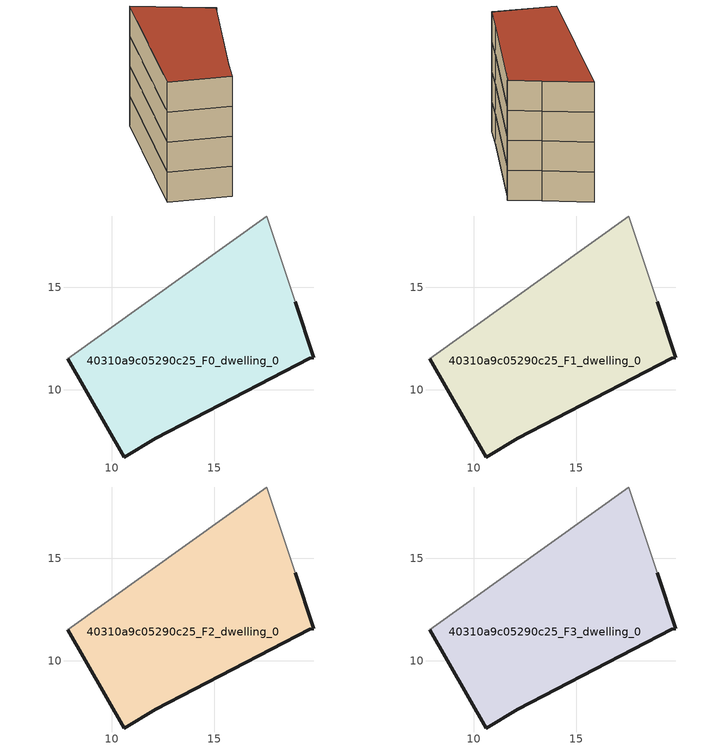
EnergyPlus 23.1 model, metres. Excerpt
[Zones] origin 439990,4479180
40310a9c05290c25_F0_dwelling_0
 floor ground (EU_floor_Construction): 17.57,18.48 18.95,14.3 19.85,11.56 19.66,11.54 12.15,7.63 10.61,6.73 7.86,11.52 z0
 wall outside (EU_wall_Construction): 7.86,11.52 10.61,6.73 12.15,7.63 19.66,11.54 19.85,11.56 18.95,14.3 z0:3
 wall adiabatic (EU_wall_Construction): 18.95,14.3 17.57,18.48 7.86,11.52 z0:3
40310a9c05290c25_F1_dwelling_0
 floor to 40310a9c05290c25_F0_dwelling_0 (EU_floor_Construction): 17.57,18.48 18.95,14.3 19.85,11.56 19.66,11.54 12.15,7.63 10.61,6.73 7.86,11.52 z3
 wall outside (EU_wall_Construction): 7.86,11.52 10.61,6.73 12.15,7.63 19.66,11.54 19.85,11.56 18.95,14.3 z3:6
 wall adiabatic (EU_wall_Construction): 18.95,14.3 17.57,18.48 7.86,11.52 z3:6
40310a9c05290c25_F2_dwelling_0
 floor to 40310a9c05290c25_F1_dwelling_0 (EU_floor_Construction): 17.57,18.48 18.95,14.3 19.85,11.56 19.66,11.54 12.15,7.63 10.61,6.73 7.86,11.52 z6
 wall outside (EU_wall_Construction): 7.86,11.52 10.61,6.73 12.15,7.63 19.66,11.54 19.85,11.56 18.95,14.3 z6:9
 wall adiabatic (EU_wall_Construction): 18.95,14.3 17.57,18.48 7.86,11.52 z6:9
40310a9c05290c25_F3_dwelling_0
 floor to 40310a9c05290c25_F2_dwelling_0 (EU_floor_Construction): 17.57,18.48 18.95,14.3 19.85,11.56 19.66,11.54 12.15,7.63 10.61,6.73 7.86,11.52 z9
 wall outside (EU_wall_Construction): 7.86,11.52 10.61,6.73 12.15,7.63 19.66,11.54 19.85,11.56 18.95,14.3 z9:12
 wall adiabatic (EU_wall_Construction): 18.95,14.3 17.57,18.48 7.86,11.52 z9:12
 roof outside (EU_roof_Construction): 19.66,11.54 19.85,11.56 18.95,14.3 17.57,18.48 7.86,11.52 10.61,6.73 12.15,7.63 z12
[Building]
EU S2 Campaign: North Axis=0; Terrain=City; Solar Distribution=FullExterior
[Site:Location]
Madrid: Latitude=40.5; Longitude=-3.5; Time Zone=1; Elevation=609
[SizingPeriod:WeatherFileDays]
AnnualSizingPeriod: Begin Month=1; Begin Day of Month=1; End Month=12; End Day of Month=31; Day of Week for Start Day=Monday; Use Weather File Daylight Saving Period=No; Use Weather File Rain and Snow Indicators=No
[MATERIAL]
EU_InternalMass_Material: Roughness=MediumRough; Thickness=0.1; Conductivity=1; Density=1800; Specific Heat=900; Thermal Absorptance=0.9; Solar Absorptance=0.7; Visible Absorptance=0.7
[MATERIAL:NOMASS] Roughness=MediumRough; Thermal Absorptance=0.9; Solar Absorptance=0.7; Visible Absorptance=0.7
Name | Thermal Resistance
EU_wall_NoMass | 1.60022
EU_roof_NoMass | 1.57597
EU_floor_NoMass | 0.470652
[CONSTRUCTION]
EU_wall_Construction: EU_wall_NoMass
EU_roof_Construction: EU_roof_NoMass
EU_floor_Construction: EU_floor_NoMass
EU_InternalMass_Construction: EU_InternalMass_Material
[ZONE] Type=1; Multiplier=1; Ceiling Height=autocalculate; Volume=208.724; Floor Area=autocalculate; Part of Total Floor Area=Yes
40310a9c05290c25_F0_dwelling_0; 40310a9c05290c25_F1_dwelling_0; 40310a9c05290c25_F2_dwelling_0; 40310a9c05290c25_F3_dwelling_0
[INTERNALMASS] Construction=EU_InternalMass_Construction; Surface Area=69.5748
Name | Zone or ZoneList
40310a9c05290c25_F0_dwelling_0_EU_InternalMass | 40310a9c05290c25_F0_dwelling_0
40310a9c05290c25_F1_dwelling_0_EU_InternalMass | 40310a9c05290c25_F1_dwelling_0
40310a9c05290c25_F2_dwelling_0_EU_InternalMass | 40310a9c05290c25_F2_dwelling_0
40310a9c05290c25_F3_dwelling_0_EU_InternalMass | 40310a9c05290c25_F3_dwelling_0
[OTHEREQUIPMENT] Fuel Type=Electricity; Design Level Calculation Method=Watts/Area; Power per Zone Floor Area=1; Fraction Latent=0; Fraction Radiant=0; Fraction Lost=0; Carbon Dioxide Generation Rate=0; EndUse Subcategory=EU_Step8_InternalGains
Name | Zone or ZoneList or Space or SpaceList | Schedule
EU_Step8_InternalGain_40310a9c05290c25_F0_dwelling_0_f000 | 40310a9c05290c25_F0_dwelling_0 | EU_Step8_GainSchedule_40310a9c05290c25_F0_dwelling_0_f000
EU_Step8_InternalGain_40310a9c05290c25_F1_dwelling_0_f000 | 40310a9c05290c25_F1_dwelling_0 | EU_Step8_GainSchedule_40310a9c05290c25_F1_dwelling_0_f000
EU_Step8_InternalGain_40310a9c05290c25_F2_dwelling_0_f000 | 40310a9c05290c25_F2_dwelling_0 | EU_Step8_GainSchedule_40310a9c05290c25_F2_dwelling_0_f000
EU_Step8_InternalGain_40310a9c05290c25_F3_dwelling_0_f000 | 40310a9c05290c25_F3_dwelling_0 | EU_Step8_GainSchedule_40310a9c05290c25_F3_dwelling_0_f000
[ZONEVENTILATION:DESIGNFLOWRATE] Schedule=EU_AlwaysOn; Design Flow Rate Calculation Method=AirChanges/Hour; Air Changes per Hour=0.480704; Ventilation Type=Natural; Fan Pressure Rise=0; Fan Total Efficiency=1; Constant Term Coefficient=1; Temperature Term Coefficient=0; Velocity Term Coefficient=0; Velocity Squared Term Coefficient=0; Minimum Indoor Temperature=-100; Maximum Indoor Temperature=100; Delta Temperature=-100; Minimum Outdoor Temperature=-100; Maximum Outdoor Temperature=100; Maximum Wind Speed=40
Name | Zone or ZoneList or Space or SpaceList
EU_ConstantAir_40310a9c05290c25_F0_dwelling_0 | 40310a9c05290c25_F0_dwelling_0
EU_ConstantAir_40310a9c05290c25_F1_dwelling_0 | 40310a9c05290c25_F1_dwelling_0
EU_ConstantAir_40310a9c05290c25_F2_dwelling_0 | 40310a9c05290c25_F2_dwelling_0
EU_ConstantAir_40310a9c05290c25_F3_dwelling_0 | 40310a9c05290c25_F3_dwelling_0
[HVACTEMPLATE:THERMOSTAT] Constant Heating Setpoint=20; Constant Cooling Setpoint=50
EU_HeatOnly_40310a9c05290c25_F0_dwelling_0; EU_HeatOnly_40310a9c05290c25_F1_dwelling_0; EU_HeatOnly_40310a9c05290c25_F2_dwelling_0; EU_HeatOnly_40310a9c05290c25_F3_dwelling_0
[HVACTEMPLATE:ZONE:IDEALLOADSAIRSYSTEM] System Availability Schedule=EU_AlwaysOn; Maximum Heating Supply Air Temperature=50; Minimum Cooling Supply Air Temperature=13; Maximum Heating Supply Air Humidity Ratio=0.0156; Minimum Cooling Supply Air Humidity Ratio=0.0077; Heating Limit=NoLimit; Cooling Limit=NoLimit; Heating Availability Schedule=EU_AlwaysOn; Cooling Availability Schedule=EU_CoolingOff; Dehumidification Control Type=ConstantSensibleHeatRatio; Cooling Sensible Heat Ratio=0.7; Dehumidification Setpoint=60; Humidification Control Type=None; Humidification Setpoint=30; Outdoor Air Method=None; Outdoor Air Flow Rate per Person=0.00944; Outdoor Air Flow Rate per Zone Floor Area=0; Outdoor Air Flow Rate per Zone=0; Demand Controlled Ventilation Type=None; Outdoor Air Economizer Type=NoEconomizer; Heat Recovery Type=None; Sensible Heat Recovery Effectiveness=0.7; Latent Heat Recovery Effectiveness=0.65
Name | Template Thermostat
40310a9c05290c25_F0_dwelling_0 | EU_HeatOnly_40310a9c05290c25_F0_dwelling_0
40310a9c05290c25_F1_dwelling_0 | EU_HeatOnly_40310a9c05290c25_F1_dwelling_0
40310a9c05290c25_F2_dwelling_0 | EU_HeatOnly_40310a9c05290c25_F2_dwelling_0
40310a9c05290c25_F3_dwelling_0 | EU_HeatOnly_40310a9c05290c25_F3_dwelling_0
[SIZING:ZONE] Zone Cooling Design Supply Air Temperature Input Method=SupplyAirTemperature; Zone Cooling Design Supply Air Temperature=13; Zone Heating Design Supply Air Temperature Input Method=SupplyAirTemperature; Zone Heating Design Supply Air Temperature=50; Zone Cooling Design Supply Air Humidity Ratio=0.008; Zone Heating Design Supply Air Humidity Ratio=0.008; Cooling Design Air Flow Method=DesignDay; Cooling Design Air Flow Rate=0; Cooling Minimum Air Flow per Zone Floor Area=0.000762; Cooling Minimum Air Flow=0; Cooling Minimum Air Flow Fraction=0.2; Heating Design Air Flow Method=DesignDay; Heating Design Air Flow Rate=0; Heating Maximum Air Flow per Zone Floor Area=0.002032; Heating Maximum Air Flow=0.141576; Heating Maximum Air Flow Fraction=0.3; Account for Dedicated Outdoor Air System=No; Dedicated Outdoor Air System Control Strategy=NeutralSupplyAir; Dedicated Outdoor Air Low Setpoint Temperature for Design=autosize; Dedicated Outdoor Air High Setpoint Temperature for Design=autosize; Zone Load Sizing Method=Sensible Load Only No Latent Load; Zone Latent Cooling Design Supply Air Humidity Ratio Input Method=HumidityRatioDifference; Zone Cooling Design Supply Air Humidity Ratio Difference=0.005; Zone Latent Heating Design Supply Air Humidity Ratio Input Method=HumidityRatioDifference; Zone Humidification Design Supply Air Humidity Ratio Difference=0.005
40310a9c05290c25_F0_dwelling_0; 40310a9c05290c25_F1_dwelling_0; 40310a9c05290c25_F2_dwelling_0; 40310a9c05290c25_F3_dwelling_0
[SCHEDULE:CONSTANT]
Name | Hourly Value
EU_AlwaysOn | 1
EU_CoolingOff | 0
[SCHEDULE:FILE] Column Number=1; Rows to Skip at Top=0; Number of Hours of Data=8760; Column Separator=Comma; Interpolate to Timestep=No; Minutes per Item=60; Adjust Schedule for Daylight Savings=Yes
Name | File
EU_Step8_GainSchedule_40310a9c05290c25_F0_dwelling_0_f000 | ../../schedules/40310a9c05290c25/40310a9c05290c25_F0_dwelling_0_f000_gain.csv
EU_Step8_GainSchedule_40310a9c05290c25_F1_dwelling_0_f000 | ../../schedules/40310a9c05290c25/40310a9c05290c25_F1_dwelling_0_f000_gain.csv
EU_Step8_GainSchedule_40310a9c05290c25_F2_dwelling_0_f000 | ../../schedules/40310a9c05290c25/40310a9c05290c25_F2_dwelling_0_f000_gain.csv
EU_Step8_GainSchedule_40310a9c05290c25_F3_dwelling_0_f000 | ../../schedules/40310a9c05290c25/40310a9c05290c25_F3_dwelling_0_f000_gain.csv
